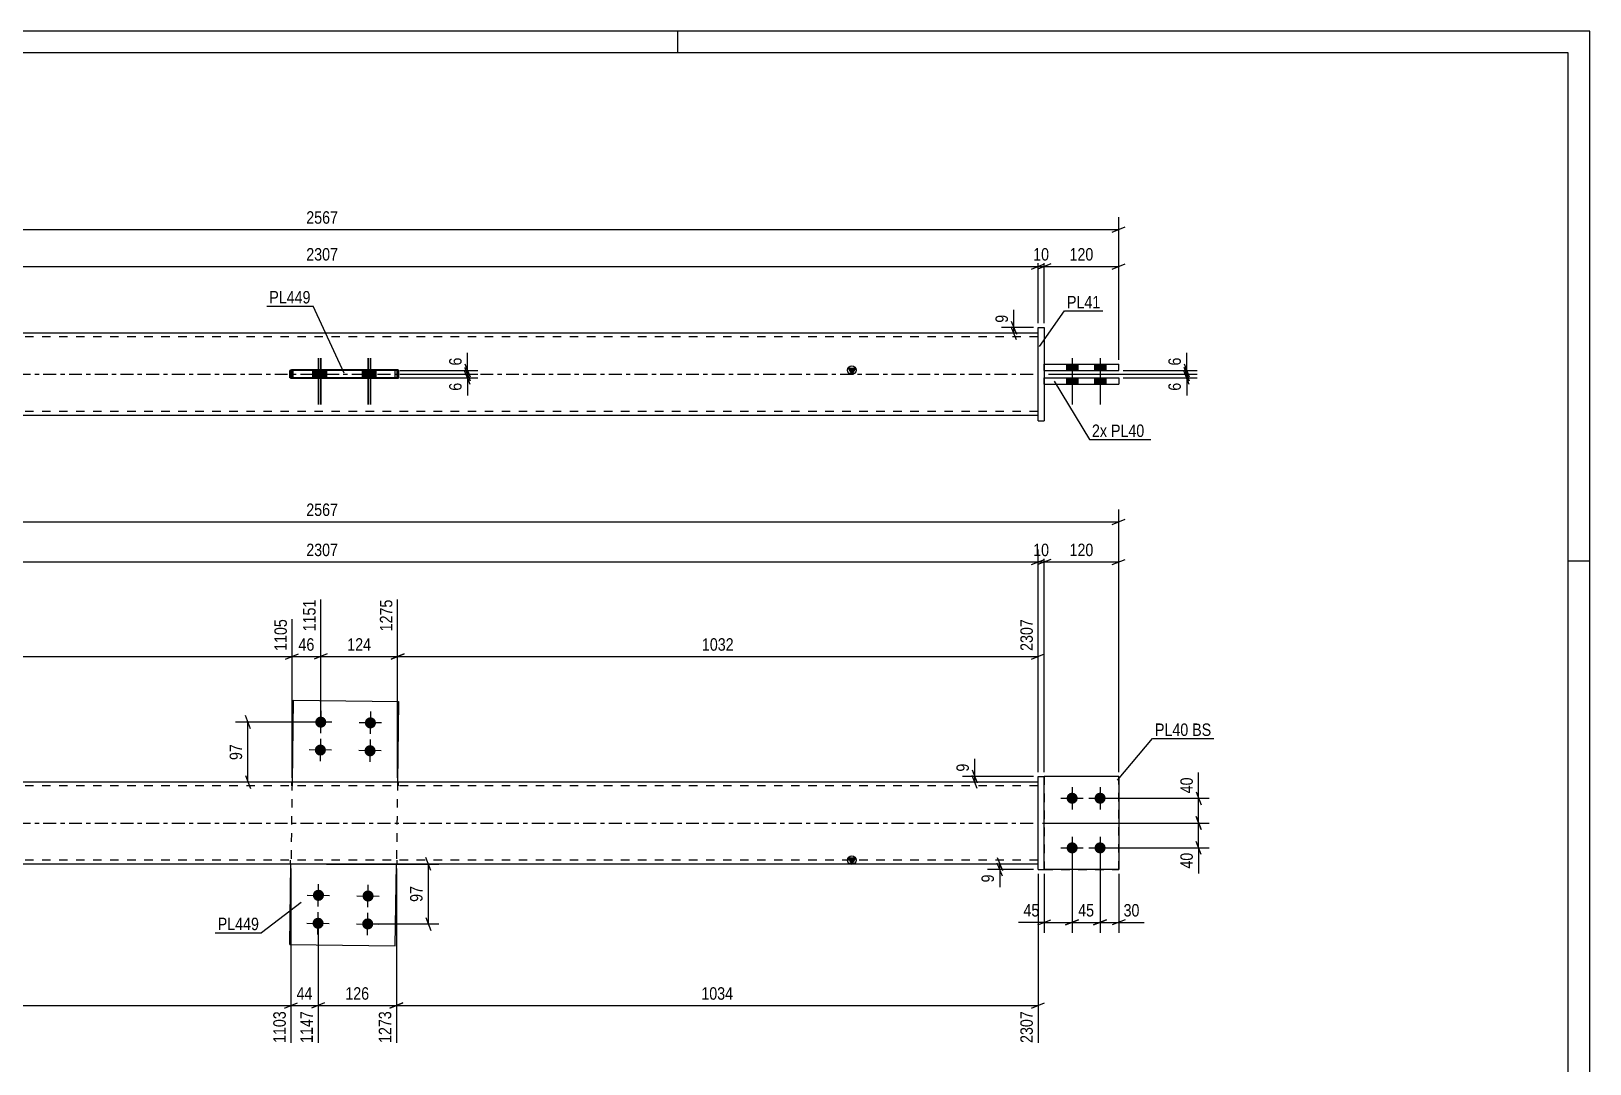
# Model space of a CAD drawing. Header units: millimetres. Extents: x 0 to 594, y 0 to 420.
# Drawn here: x 235.1 to 594, y 182.3 to 420 of the extents above; entities that cross this region are included whole.
import ezdxf

# ---------------------------------------------------------------- set-up
doc = ezdxf.new("R2010")
doc.units = ezdxf.units.MM
doc.linetypes.add('DXK_LINE_DOT2', pattern=[3.9198, 1.9599, -1.9599])
doc.linetypes.add('DXK_LINE_DOT3', pattern=[5.9187, 2.979, -0.9799, 0.9799, -0.9799])
doc.styles.add('Arial Narrow', font='ARIALN.TTF', dxfattribs={"height": 0.2})

# ---------------------------------------------------------------- blocks, each defined once
blk = doc.blocks.new('Unknown-581589849-1129')
at = {"color": 5, "linetype": 'Continuous'}
for p, q in [((594, 420), (0, 420)), ((384, 415), (384, 420)), ((594, 0), (594, 420)), ((589, 415), (5, 415)), ((589, 5), (589, 415)), ((594, 298), (589, 298))]:
    blk.add_line(p, q, dxfattribs=at)
blk = doc.blocks.new('Bolt-581589849-1689 - 1671')
at = {"linetype": 'Continuous'}
for points in [[(299.99, 221.12, -1), (302.57, 221.09, -1)], [(311.42, 220.97, -1), (313.99, 220.93, -1)], [(299.91, 214.69, -1), (302.48, 214.66, -1)], [(311.34, 214.54, -1), (313.91, 214.51, -1)]]:
    blk.add_hatch(color=1, dxfattribs=at).paths.add_polyline_path(points)
at = {"color": 1, "linetype": 'Continuous'}
for p, q in [((301.25, 218.53), (301.31, 223.67)), ((312.67, 218.38), (312.74, 223.52)), ((298.71, 221.14), (303.85, 221.07)), ((310.14, 220.98), (315.28, 220.92)), ((301.16, 212.1), (301.23, 217.25)), ((312.59, 211.95), (312.66, 217.09)), ((298.62, 214.71), (303.77, 214.64)), ((310.05, 214.56), (315.19, 214.49))]:
    blk.add_line(p, q, dxfattribs=at)
blk = doc.blocks.new('Part-581589849-1677 - 1671')
at = {"linetype": 'Continuous'}
blk.add_hatch(color=2, dxfattribs=at).paths.add_polyline_path([(424.1, 228.31), (423.3, 229.71), (424.9, 229.71)])
at = {"color": 2, "linetype": 'Continuous'}
for p, q in [((466.95, 247.17), (137.32, 247.17)), ((424.1, 228.31), (423.3, 229.71)), ((423.3, 229.71), (424.9, 229.71)), ((424.9, 229.71), (424.1, 228.31)), ((466.95, 228.31), (137.32, 228.31))]:
    blk.add_line(p, q, dxfattribs=at)
at = {"color": 7, "linetype": 'DXK_LINE_DOT2'}
for p, q in [((137.32, 247.17), (137.32, 228.31)), ((466.95, 246.31), (137.32, 246.31)), ((295.05, 247.17), (295.05, 246.31)), ((319.63, 247.17), (319.63, 246.31)), ((466.95, 228.31), (466.95, 247.17)), ((466.95, 229.17), (137.32, 229.17)), ((294.81, 228.31), (294.81, 229.17)), ((319.39, 228.31), (319.39, 229.17))]:
    blk.add_line(p, q, dxfattribs=at)
at = {"color": 7, "linetype": 'DXK_LINE_DOT3'}
blk.add_line((137.32, 237.74), (466.95, 237.74), dxfattribs=at)
at = {"color": 2, "linetype": 'Continuous'}
blk.add_circle((424.1, 229.21), 1, dxfattribs=at)
blk = doc.blocks.new('Bolt-581589849-1690 - 1671')
at = {"linetype": 'Continuous'}
for points in [[(303.1, 260.94, -1), (300.53, 260.98, -1)], [(314.53, 260.79, -1), (311.96, 260.82, -1)], [(303.01, 254.52, -1), (300.44, 254.55, -1)], [(314.44, 254.36, -1), (311.87, 254.4, -1)]]:
    blk.add_hatch(color=1, dxfattribs=at).paths.add_polyline_path(points)
at = {"color": 1, "linetype": 'Continuous'}
for p, q in [((301.85, 263.53), (301.78, 258.39)), ((313.28, 263.38), (313.21, 258.24)), ((304.39, 260.93), (299.24, 260.99)), ((315.81, 260.77), (310.67, 260.84)), ((301.76, 257.1), (301.69, 251.96)), ((313.19, 256.95), (313.12, 251.81)), ((304.3, 254.5), (299.16, 254.57)), ((315.73, 254.34), (310.58, 254.41))]:
    blk.add_line(p, q, dxfattribs=at)
blk = doc.blocks.new('Part-581589849-1682 - 1671')
at = {"color": 2, "linetype": 'Continuous'}
for p, q in [((485.53, 248.46), (468.38, 248.46)), ((485.53, 248.46), (485.53, 227.03)), ((485.53, 227.03), (468.38, 227.03))]:
    blk.add_line(p, q, dxfattribs=at)
at = {"color": 7, "linetype": 'DXK_LINE_DOT2'}
blk.add_line((468.38, 248.46), (468.38, 227.03), dxfattribs=at)
blk = doc.blocks.new('Bolt-581589849-1692 - 1671')
at = {"linetype": 'Continuous'}
for points in [[(474.81, 244.74, -1), (474.81, 242.17, -1)], [(481.24, 244.74, -1), (481.24, 242.17, -1)], [(474.81, 233.31, -1), (474.81, 230.74, -1)], [(481.24, 233.31, -1), (481.24, 230.74, -1)]]:
    blk.add_hatch(color=1, dxfattribs=at).paths.add_polyline_path(points)
at = {"color": 1, "linetype": 'Continuous'}
for p, q in [((474.81, 246.03), (474.81, 240.88)), ((481.24, 246.03), (481.24, 240.88)), ((472.24, 243.46), (477.38, 243.46)), ((478.67, 243.46), (483.81, 243.46)), ((474.81, 234.6), (474.81, 229.46)), ((481.24, 234.6), (481.24, 229.46)), ((472.24, 232.03), (477.38, 232.03)), ((478.67, 232.03), (483.81, 232.03))]:
    blk.add_line(p, q, dxfattribs=at)
blk = doc.blocks.new('Part-581589849-1697 - 1671')
at = {"color": 2, "linetype": 'Continuous'}
for p, q in [((295.45, 266.05), (295.2, 247.17)), ((295.45, 266.05), (319.74, 265.72)), ((319.74, 265.72), (319.49, 247.17)), ((294.7, 209.76), (294.95, 228.31)), ((318.98, 209.44), (319.24, 228.31)), ((294.7, 209.76), (318.98, 209.44))]:
    blk.add_line(p, q, dxfattribs=at)
at = {"color": 7, "linetype": 'DXK_LINE_DOT2'}
for p, q in [((295.2, 247.17), (294.95, 228.31)), ((319.49, 247.17), (319.24, 228.31))]:
    blk.add_line(p, q, dxfattribs=at)
blk = doc.blocks.new('Part-581589849-1713 - 1671')
at = {"color": 2, "linetype": 'Continuous'}
for p, q in [((466.95, 248.46), (468.38, 248.46)), ((466.95, 227.03), (466.95, 248.46)), ((468.38, 227.03), (468.38, 248.46)), ((466.95, 227.03), (466.95, 227.03)), ((466.95, 227.03), (468.38, 227.03))]:
    blk.add_line(p, q, dxfattribs=at)
at = {"color": 7, "linetype": 'DXK_LINE_DOT2'}
for p, q in [((466.95, 248.46), (468.38, 248.46)), ((466.95, 227.03), (468.38, 227.03))]:
    blk.add_line(p, q, dxfattribs=at)
blk = doc.blocks.new('Part-581589849-1718 - 1671')
at = {"color": 7, "linetype": 'DXK_LINE_DOT2'}
for p, q in [((485.53, 248.46), (468.38, 248.46)), ((468.38, 248.46), (468.38, 227.03)), ((485.53, 227.03), (485.53, 248.46)), ((468.38, 227.03), (485.53, 227.03))]:
    blk.add_line(p, q, dxfattribs=at)
blk = doc.blocks.new('Part-581589849-1455 - 1366')
at = {"linetype": 'Continuous'}
blk.add_hatch(color=2, dxfattribs=at).paths.add_polyline_path([(424.1, 341.06), (423.3, 342.46), (424.9, 342.46)])
at = {"color": 2, "linetype": 'Continuous'}
for p, q in [((466.95, 350.48), (137.32, 350.48)), ((319.63, 342.06), (295.05, 342.06)), ((295.05, 342.06), (295.05, 340.06)), ((319.39, 341.91), (319.39, 342.06)), ((319.63, 342.06), (319.63, 341.91)), ((424.1, 341.06), (423.3, 342.46)), ((423.3, 342.46), (424.9, 342.46)), ((424.9, 342.46), (424.1, 341.06)), ((319.63, 340.06), (295.05, 340.06)), ((319.39, 340.2), (319.39, 340.06)), ((319.63, 340.2), (319.63, 340.06)), ((137.32, 331.63), (466.95, 331.63))]:
    blk.add_line(p, q, dxfattribs=at)
at = {"color": 7, "linetype": 'DXK_LINE_DOT2'}
for p, q in [((137.32, 331.63), (137.32, 350.48)), ((466.95, 349.63), (137.32, 349.63)), ((466.95, 331.63), (466.95, 350.48)), ((294.81, 342.06), (294.81, 340.06)), ((294.81, 342.06), (295.05, 342.06)), ((319.39, 340.06), (319.39, 341.91)), ((319.63, 340.06), (319.63, 341.91)), ((295.05, 340.06), (294.81, 340.06)), ((466.95, 332.48), (137.32, 332.48))]:
    blk.add_line(p, q, dxfattribs=at)
at = {"color": 7, "linetype": 'DXK_LINE_DOT3'}
blk.add_line((137.32, 341.06), (466.95, 341.06), dxfattribs=at)
at = {"color": 2, "linetype": 'Continuous'}
blk.add_circle((424.1, 341.96), 1, dxfattribs=at)
blk = doc.blocks.new('Bolt-581589849-1369 - 1366')
at = {"linetype": 'Continuous'}
for points in [[(476.1, 343.34), (473.53, 343.34), (473.53, 341.91), (476.1, 341.91)], [(476.1, 343.34), (473.53, 343.34), (473.53, 341.91), (476.1, 341.91)], [(482.53, 343.34), (479.95, 343.34), (479.95, 341.91), (482.53, 341.91)], [(482.53, 343.34), (479.95, 343.34), (479.95, 341.91), (482.53, 341.91)], [(476.1, 340.2), (473.53, 340.2), (473.53, 338.77), (476.1, 338.77)], [(476.1, 340.2), (473.53, 340.2), (473.53, 338.77), (476.1, 338.77)], [(482.53, 340.2), (479.95, 340.2), (479.95, 338.77), (482.53, 338.77)], [(482.53, 340.2), (479.95, 340.2), (479.95, 338.77), (482.53, 338.77)]]:
    blk.add_hatch(color=1, dxfattribs=at).paths.add_polyline_path(points)
at = {"color": 1, "linetype": 'Continuous'}
for p, q in [((474.81, 344.77), (474.81, 334.06)), ((474.81, 344.77), (474.81, 334.06)), ((481.24, 344.77), (481.24, 334.06)), ((481.24, 344.77), (481.24, 334.06)), ((473.53, 343.34), (473.53, 341.91)), ((473.53, 343.34), (473.53, 341.91)), ((476.1, 343.34), (476.1, 341.91)), ((476.1, 343.34), (476.1, 341.91)), ((479.95, 343.34), (479.95, 341.91)), ((479.95, 343.34), (479.95, 341.91)), ((482.53, 343.34), (482.53, 341.91)), ((482.53, 343.34), (482.53, 341.91)), ((473.53, 340.2), (473.53, 338.77)), ((473.53, 340.2), (473.53, 338.77)), ((476.1, 340.2), (476.1, 338.77)), ((476.1, 340.2), (476.1, 338.77)), ((479.95, 340.2), (479.95, 338.77)), ((479.95, 340.2), (479.95, 338.77)), ((482.53, 340.2), (482.53, 338.77)), ((482.53, 340.2), (482.53, 338.77))]:
    blk.add_line(p, q, dxfattribs=at)
blk = doc.blocks.new('Bolt-581589849-1434 - 1366')
at = {"linetype": 'Continuous'}
for points in [[(299.91, 340.2), (302.48, 340.2), (302.48, 341.91), (299.91, 341.91)], [(299.99, 340.2), (302.57, 340.2), (302.57, 341.91), (299.99, 341.91)], [(311.34, 340.2), (313.91, 340.2), (313.91, 341.91), (311.34, 341.91)], [(311.42, 340.2), (313.99, 340.2), (313.99, 341.91), (311.42, 341.91)]]:
    blk.add_hatch(color=1, dxfattribs=at).paths.add_polyline_path(points)
at = {"color": 1, "linetype": 'Continuous'}
for p, q in [((301.19, 344.77), (301.19, 334.06)), ((301.28, 344.77), (301.28, 334.06)), ((312.62, 344.77), (312.62, 334.06)), ((312.71, 344.77), (312.71, 334.06)), ((299.91, 341.91), (299.91, 340.2)), ((299.99, 341.91), (299.99, 340.2)), ((302.48, 341.91), (302.48, 340.2)), ((302.57, 341.91), (302.57, 340.2)), ((311.34, 341.91), (311.34, 340.2)), ((311.42, 341.91), (311.42, 340.2)), ((313.91, 341.91), (313.91, 340.2)), ((313.99, 341.91), (313.99, 340.2))]:
    blk.add_line(p, q, dxfattribs=at)
blk = doc.blocks.new('Part-581589849-1460 - 1366')
at = {"color": 2, "linetype": 'Continuous'}
for p, q in [((468.38, 340.2), (485.53, 340.2)), ((468.38, 338.77), (468.38, 340.2)), ((468.38, 338.77), (468.38, 338.77)), ((468.38, 338.77), (485.53, 338.77)), ((485.53, 340.2), (485.53, 338.77))]:
    blk.add_line(p, q, dxfattribs=at)
at = {"color": 7, "linetype": 'DXK_LINE_DOT2'}
for p, q in [((468.38, 340.2), (485.53, 340.2)), ((468.38, 338.77), (485.53, 338.77))]:
    blk.add_line(p, q, dxfattribs=at)
blk = doc.blocks.new('Part-581589849-1396 - 1366')
at = {"color": 7, "linetype": 'DXK_LINE_DOT2'}
for p, q in [((294.7, 340.2), (294.7, 341.91)), ((295.05, 341.91), (294.7, 341.91)), ((318.98, 340.2), (318.98, 341.91)), ((295.05, 340.2), (294.7, 340.2))]:
    blk.add_line(p, q, dxfattribs=at)
at = {"color": 2, "linetype": 'Continuous'}
for p, q in [((319.74, 341.91), (295.05, 341.91)), ((295.45, 340.2), (295.45, 341.91)), ((319.74, 341.91), (319.74, 340.2)), ((319.74, 340.2), (295.05, 340.2))]:
    blk.add_line(p, q, dxfattribs=at)
blk = doc.blocks.new('Part-581589849-1432 - 1366')
at = {"color": 2, "linetype": 'Continuous'}
for p, q in [((466.95, 351.77), (466.95, 351.77)), ((466.95, 330.34), (466.95, 351.77)), ((466.95, 351.77), (468.38, 351.77)), ((468.38, 351.77), (468.38, 351.77)), ((468.38, 351.77), (468.38, 330.34)), ((466.95, 330.34), (468.38, 330.34)), ((466.95, 330.34), (466.95, 330.34)), ((468.38, 330.34), (468.38, 330.34))]:
    blk.add_line(p, q, dxfattribs=at)
at = {"color": 7, "linetype": 'DXK_LINE_DOT2'}
for p, q in [((466.95, 351.77), (468.38, 351.77)), ((466.95, 330.34), (468.38, 330.34)), ((468.38, 330.34), (468.38, 330.34))]:
    blk.add_line(p, q, dxfattribs=at)
blk = doc.blocks.new('Bolt-581589849-1435 - 1366')
at = {"linetype": 'Continuous'}
for points in [[(303.01, 341.91), (300.44, 341.91), (300.44, 340.2), (303.01, 340.2)], [(303.1, 341.91), (300.53, 341.91), (300.53, 340.2), (303.1, 340.2)], [(314.44, 341.91), (311.87, 341.91), (311.87, 340.2), (314.44, 340.2)], [(314.53, 341.91), (311.96, 341.91), (311.96, 340.2), (314.53, 340.2)]]:
    blk.add_hatch(color=1, dxfattribs=at).paths.add_polyline_path(points)
at = {"color": 1, "linetype": 'Continuous'}
for p, q in [((301.73, 344.77), (301.73, 334.06)), ((301.81, 344.77), (301.81, 334.06)), ((313.16, 344.77), (313.16, 334.06)), ((313.24, 344.77), (313.24, 334.06)), ((300.44, 341.91), (300.44, 340.2)), ((300.53, 341.91), (300.53, 340.2)), ((303.01, 341.91), (303.01, 340.2)), ((303.1, 341.91), (303.1, 340.2)), ((311.87, 341.91), (311.87, 340.2)), ((311.96, 341.91), (311.96, 340.2)), ((314.44, 341.91), (314.44, 340.2)), ((314.53, 341.91), (314.53, 340.2))]:
    blk.add_line(p, q, dxfattribs=at)
blk = doc.blocks.new('Part-581589849-1465 - 1366')
at = {"color": 2, "linetype": 'Continuous'}
for p, q in [((468.38, 343.34), (485.53, 343.34)), ((468.38, 341.91), (468.38, 343.34)), ((468.38, 341.91), (468.38, 341.91)), ((468.38, 341.91), (485.53, 341.91)), ((485.53, 341.91), (485.53, 343.34))]:
    blk.add_line(p, q, dxfattribs=at)
at = {"color": 7, "linetype": 'DXK_LINE_DOT2'}
for p, q in [((468.38, 343.34), (485.53, 343.34)), ((468.38, 341.91), (485.53, 341.91))]:
    blk.add_line(p, q, dxfattribs=at)
blk = doc.blocks.new('StraightDimension-581589849-2009 - 1671')
at = {"color": 7, "linetype": 'Continuous'}
for p, q in [((467.95, 237.74), (506.34, 237.74)), ((503.34, 239.24), (504.54, 236.24)), ((503.94, 232.03), (503.94, 237.74)), ((504.54, 230.53), (503.34, 233.53)), ((482.24, 232.03), (506.34, 232.03))]:
    blk.add_line(p, q, dxfattribs=at)
at = {"color": 0}
blk.add_wipeout([(503.19, 231.5), (498.99, 231.5), (498.99, 226.65), (503.19, 226.65)], dxfattribs=at)
at = {"color": 7, "linetype": 'Continuous'}
blk.add_line((503.94, 232.03), (503.94, 226.12), dxfattribs=at)
blk.add_line((503.94, 232.03), (503.94, 226.12), dxfattribs=at)
at = {"color": 3, "style": 'Arial Narrow'}
blk.add_text('40', height=2.863, rotation=90.0002, dxfattribs=at).set_placement((502.59, 227.25))
blk = doc.blocks.new('StraightDimension-581589849-1928 - 1671')
at = {"color": 7, "linetype": 'Continuous'}
for p, q in [((457.55, 229.81), (458.75, 226.81)), ((465.95, 228.31), (455.3, 228.31)), ((465.95, 227.03), (455.3, 227.03)), ((458.75, 225.53), (457.55, 228.53)), ((458.15, 227.03), (458.15, 228.31))]:
    blk.add_line(p, q, dxfattribs=at)
at = {"color": 0}
blk.add_wipeout([(457.4, 226.5), (453.2, 226.5), (453.2, 223.47), (457.4, 223.47)], dxfattribs=at)
at = {"color": 7, "linetype": 'Continuous'}
blk.add_line((458.15, 227.03), (458.15, 222.95), dxfattribs=at)
blk.add_line((458.15, 227.03), (458.15, 222.95), dxfattribs=at)
at = {"color": 3, "style": 'Arial Narrow'}
blk.add_text('9', height=2.86, rotation=90.0002, dxfattribs=at).set_placement((456.8, 224.07))
blk = doc.blocks.new('StraightDimension-581589849-3844 - 1671')
at = {"color": 7, "linetype": 'Continuous'}
for p, q in [((285.65, 259.46), (284.45, 262.46)), ((300.81, 260.96), (282.2, 260.96)), ((285.05, 247.17), (285.05, 260.96)), ((284.45, 248.67), (285.65, 245.67)), ((294.05, 247.17), (282.2, 247.17))]:
    blk.add_line(p, q, dxfattribs=at)
at = {"color": 0}
blk.add_wipeout([(284.3, 256.49), (280.1, 256.49), (280.1, 251.64), (284.3, 251.64)], dxfattribs=at)
at = {"color": 3, "style": 'Arial Narrow'}
blk.add_text('97', height=2.863, rotation=90.0002, dxfattribs=at).set_placement((283.7, 252.24))
blk = doc.blocks.new('StraightDimension-581589849-1947 - 1671')
at = {"color": 7, "linetype": 'Continuous'}
for p, q in [((474.81, 231.03), (474.81, 212.48)), ((481.24, 231.03), (481.24, 212.48)), ((473.31, 214.28), (476.31, 215.48)), ((482.74, 215.48), (479.74, 214.28)), ((474.81, 214.88), (481.24, 214.88))]:
    blk.add_line(p, q, dxfattribs=at)
at = {"color": 0}
blk.add_wipeout([(480.45, 215.63), (480.45, 219.83), (475.6, 219.83), (475.6, 215.63)], dxfattribs=at)
at = {"color": 3, "style": 'Arial Narrow'}
blk.add_text('45', height=2.863, dxfattribs=at).set_placement((476.2, 216.23))
blk = doc.blocks.new('StraightDimension-581589849-2028 - 1671')
at = {"color": 7, "linetype": 'Continuous'}
for p, q in [((465.95, 248.46), (449.53, 248.46)), ((451.78, 249.96), (452.98, 246.96)), ((452.98, 245.67), (451.78, 248.67)), ((452.38, 247.17), (452.38, 248.46)), ((465.95, 247.17), (449.53, 247.17))]:
    blk.add_line(p, q, dxfattribs=at)
at = {"color": 0}
blk.add_wipeout([(451.63, 252.01), (447.43, 252.01), (447.43, 248.98), (451.63, 248.98)], dxfattribs=at)
at = {"color": 7, "linetype": 'Continuous'}
blk.add_line((452.38, 248.46), (452.38, 252.53), dxfattribs=at)
blk.add_line((452.38, 248.46), (452.38, 252.53), dxfattribs=at)
at = {"color": 3, "style": 'Arial Narrow'}
blk.add_text('9', height=2.86, rotation=90.0002, dxfattribs=at).set_placement((451.03, 249.58))
blk = doc.blocks.new('StraightDimension-581589849-2825 - 1671')
at = {"color": 7, "linetype": 'Continuous'}
for p, q in [((301.81, 261.96), (301.81, 289.18)), ((295.2, 248.17), (295.2, 284.68)), ((293.7, 275.46), (296.7, 276.66)), ((303.31, 276.66), (300.31, 275.46)), ((295.2, 276.06), (301.81, 276.06))]:
    blk.add_line(p, q, dxfattribs=at)
at = {"color": 0}
blk.add_wipeout([(300.94, 276.81), (300.94, 281.01), (296.08, 281.01), (296.08, 276.81)], dxfattribs=at)
at = {"color": 0, "linetype": 'Continuous'}
blk.add_wipeout([(301.21, 289.78), (297.01, 289.78), (297.01, 281.26), (301.21, 281.26)], dxfattribs=at)
at = {"color": 3, "linetype": 'Continuous', "style": 'Arial Narrow'}
blk.add_text('1151', height=2.863, rotation=90.0002, dxfattribs=at).set_placement((300.61, 281.86))
at = {"color": 3, "style": 'Arial Narrow'}
blk.add_text('46', height=2.863, dxfattribs=at).set_placement((296.68, 277.41))
blk = doc.blocks.new('StraightDimension-581589849-1937 - 1671')
at = {"color": 7, "linetype": 'Continuous'}
for p, q in [((474.81, 231.03), (474.81, 212.48)), ((468.38, 226.03), (468.38, 212.48)), ((466.88, 214.28), (469.88, 215.48)), ((476.31, 215.48), (473.31, 214.28)), ((468.38, 214.88), (474.81, 214.88))]:
    blk.add_line(p, q, dxfattribs=at)
at = {"color": 0}
blk.add_wipeout([(467.86, 215.63), (467.86, 219.83), (463, 219.83), (463, 215.63)], dxfattribs=at)
at = {"color": 7, "linetype": 'Continuous'}
blk.add_line((468.38, 214.88), (462.48, 214.88), dxfattribs=at)
blk.add_line((468.38, 214.88), (462.48, 214.88), dxfattribs=at)
at = {"color": 3, "style": 'Arial Narrow'}
blk.add_text('45', height=2.863, dxfattribs=at).set_placement((463.6, 216.23))
blk = doc.blocks.new('StraightDimension-581589849-1728 - 1671')
at = {"color": 7, "linetype": 'Continuous'}
for p, q in [((485.53, 249.46), (485.53, 309.92)), ((118.75, 307.07), (485.53, 307.07)), ((484.03, 306.47), (487.03, 307.67))]:
    blk.add_line(p, q, dxfattribs=at)
at = {"color": 0}
blk.add_wipeout([(306.4, 307.82), (306.4, 312.02), (297.88, 312.02), (297.88, 307.82)], dxfattribs=at)
at = {"color": 3, "style": 'Arial Narrow'}
blk.add_text('2567', height=2.863, dxfattribs=at).set_placement((298.48, 308.42))
blk = doc.blocks.new('StraightDimension-581589849-1830 - 1671')
at = {"color": 7, "linetype": 'Continuous'}
for p, q in [((319.24, 227.31), (319.24, 187.12)), ((466.95, 226.03), (466.95, 187.12)), ((320.74, 196.33), (317.74, 195.13)), ((319.24, 195.73), (466.95, 195.73)), ((465.45, 195.13), (468.45, 196.33))]:
    blk.add_line(p, q, dxfattribs=at)
at = {"color": 0}
blk.add_wipeout([(397.35, 196.48), (397.35, 200.68), (388.84, 200.68), (388.84, 196.48)], dxfattribs=at)
at = {"color": 0, "linetype": 'Continuous'}
blk.add_wipeout([(466.35, 195.03), (462.15, 195.03), (462.15, 186.52), (466.35, 186.52)], dxfattribs=at)
at = {"color": 3, "style": 'Arial Narrow'}
blk.add_text('1034', height=2.863, dxfattribs=at).set_placement((389.44, 197.08))
at = {"color": 3, "linetype": 'Continuous', "style": 'Arial Narrow'}
blk.add_text('2307', height=2.863, rotation=90.0002, dxfattribs=at).set_placement((465.75, 187.12))
blk = doc.blocks.new('StraightDimension-581589849-1842 - 1671')
at = {"color": 7, "linetype": 'Continuous'}
for p, q in [((319.24, 227.31), (319.24, 187.12)), ((301.19, 213.68), (301.19, 187.12)), ((302.69, 196.33), (299.69, 195.13)), ((301.19, 195.73), (319.24, 195.73)), ((317.74, 195.13), (320.74, 196.33))]:
    blk.add_line(p, q, dxfattribs=at)
at = {"color": 0}
blk.add_wipeout([(313.56, 196.48), (313.56, 200.68), (306.87, 200.68), (306.87, 196.48)], dxfattribs=at)
at = {"color": 3, "style": 'Arial Narrow'}
blk.add_text('126', height=2.863, dxfattribs=at).set_placement((307.47, 197.08))
at = {"color": 0, "linetype": 'Continuous'}
blk.add_wipeout([(318.64, 195.03), (314.44, 195.03), (314.44, 186.52), (318.64, 186.52)], dxfattribs=at)
at = {"color": 3, "linetype": 'Continuous', "style": 'Arial Narrow'}
blk.add_text('1273', height=2.863, rotation=90.0002, dxfattribs=at).set_placement((318.04, 187.12))
blk = doc.blocks.new('StraightDimension-581589849-1856 - 1671')
at = {"color": 7, "linetype": 'Continuous'}
for p, q in [((294.95, 227.31), (294.95, 187.12)), ((301.19, 213.68), (301.19, 187.12)), ((293.45, 195.13), (296.45, 196.33)), ((294.95, 195.73), (301.19, 195.73)), ((302.69, 196.33), (299.69, 195.13))]:
    blk.add_line(p, q, dxfattribs=at)
at = {"color": 0}
blk.add_wipeout([(300.5, 196.48), (300.5, 200.68), (295.64, 200.68), (295.64, 196.48)], dxfattribs=at)
at = {"color": 3, "style": 'Arial Narrow'}
blk.add_text('44', height=2.863, dxfattribs=at).set_placement((296.24, 197.08))
at = {"color": 0, "linetype": 'Continuous'}
blk.add_wipeout([(300.59, 195.03), (296.39, 195.03), (296.39, 186.52), (300.59, 186.52)], dxfattribs=at)
at = {"color": 3, "linetype": 'Continuous', "style": 'Arial Narrow'}
blk.add_text('1147', height=2.863, rotation=90.0002, dxfattribs=at).set_placement((299.99, 187.12))
blk = doc.blocks.new('StraightDimension-581589849-2826 - 1671')
at = {"color": 7, "linetype": 'Continuous'}
for p, q in [((295.2, 248.17), (295.2, 284.68)), ((138.82, 276.66), (135.82, 275.46)), ((137.32, 248.17), (137.32, 279.19)), ((293.7, 275.46), (296.7, 276.66)), ((137.32, 276.06), (295.2, 276.06))]:
    blk.add_line(p, q, dxfattribs=at)
at = {"color": 0, "linetype": 'Continuous'}
for points in [[(294.6, 285.28), (290.4, 285.28), (290.4, 276.76), (294.6, 276.76)], [(136.72, 279.79), (132.52, 279.79), (132.52, 276.76), (136.72, 276.76)]]:
    blk.add_wipeout(points, dxfattribs=at)
at = {"color": 0}
blk.add_wipeout([(220.52, 276.81), (220.52, 281.01), (212.01, 281.01), (212.01, 276.81)], dxfattribs=at)
at = {"color": 3, "linetype": 'Continuous', "style": 'Arial Narrow'}
for s, height, p in [('1105', 2.863, (294, 277.36)), ('0', 2.86, (136.12, 277.36))]:
    blk.add_text(s, height=height, rotation=90.0002, dxfattribs=at).set_placement(p)
at = {"color": 3, "style": 'Arial Narrow'}
blk.add_text('1105', height=2.863, dxfattribs=at).set_placement((212.61, 277.41))
blk = doc.blocks.new('StraightDimension-581589849-1870 - 1671')
at = {"color": 7, "linetype": 'Continuous'}
for p, q in [((294.95, 227.31), (294.95, 187.12)), ((137.32, 226.03), (137.32, 192.61)), ((138.82, 196.33), (135.82, 195.13)), ((137.32, 195.73), (294.95, 195.73)), ((293.45, 195.13), (296.45, 196.33))]:
    blk.add_line(p, q, dxfattribs=at)
at = {"color": 0}
blk.add_wipeout([(220.39, 196.48), (220.39, 200.68), (211.88, 200.68), (211.88, 196.48)], dxfattribs=at)
at = {"color": 0, "linetype": 'Continuous'}
for points in [[(136.72, 195.03), (132.52, 195.03), (132.52, 192.01), (136.72, 192.01)], [(294.35, 195.03), (290.15, 195.03), (290.15, 186.52), (294.35, 186.52)]]:
    blk.add_wipeout(points, dxfattribs=at)
at = {"color": 3, "style": 'Arial Narrow'}
blk.add_text('1103', height=2.863, dxfattribs=at).set_placement((212.48, 197.08))
at = {"color": 3, "linetype": 'Continuous', "style": 'Arial Narrow'}
for s, height, p in [('0', 2.86, (136.12, 192.61)), ('1103', 2.863, (293.75, 187.12))]:
    blk.add_text(s, height=height, rotation=90.0002, dxfattribs=at).set_placement(p)
blk = doc.blocks.new('StraightDimension-581589849-1957 - 1671')
at = {"color": 7, "linetype": 'Continuous'}
for p, q in [((481.24, 231.03), (481.24, 212.48)), ((485.53, 226.03), (485.53, 212.48)), ((479.74, 214.28), (482.74, 215.48)), ((487.03, 215.48), (484.03, 214.28)), ((481.24, 214.88), (485.53, 214.88))]:
    blk.add_line(p, q, dxfattribs=at)
at = {"color": 0}
blk.add_wipeout([(490.91, 215.63), (490.91, 219.83), (486.05, 219.83), (486.05, 215.63)], dxfattribs=at)
at = {"color": 7, "linetype": 'Continuous'}
blk.add_line((485.53, 214.88), (491.43, 214.88), dxfattribs=at)
blk.add_line((485.53, 214.88), (491.43, 214.88), dxfattribs=at)
at = {"color": 3, "style": 'Arial Narrow'}
blk.add_text('30', height=2.863, dxfattribs=at).set_placement((486.65, 216.23))
blk = doc.blocks.new('StraightDimension-581589849-1985 - 1671')
at = {"color": 7, "linetype": 'Continuous'}
for p, q in [((327.19, 226.81), (325.99, 229.81)), ((303.14, 228.31), (328.99, 228.31)), ((326.59, 214.52), (326.59, 228.31)), ((325.99, 216.02), (327.19, 213.02)), ((313.62, 214.52), (328.99, 214.52))]:
    blk.add_line(p, q, dxfattribs=at)
at = {"color": 0}
blk.add_wipeout([(325.84, 223.85), (321.64, 223.85), (321.64, 218.99), (325.84, 218.99)], dxfattribs=at)
at = {"color": 3, "style": 'Arial Narrow'}
blk.add_text('97', height=2.863, rotation=90.0002, dxfattribs=at).set_placement((325.24, 219.59))
blk = doc.blocks.new('StraightDimension-581589849-1996 - 1671')
at = {"color": 7, "linetype": 'Continuous'}
for p, q in [((503.34, 244.96), (504.54, 241.96)), ((482.24, 243.46), (506.34, 243.46)), ((503.94, 237.74), (503.94, 243.46)), ((467.95, 237.74), (506.34, 237.74)), ((504.54, 236.24), (503.34, 239.24))]:
    blk.add_line(p, q, dxfattribs=at)
at = {"color": 0}
blk.add_wipeout([(503.19, 248.84), (498.99, 248.84), (498.99, 243.98), (503.19, 243.98)], dxfattribs=at)
at = {"color": 7, "linetype": 'Continuous'}
blk.add_line((503.94, 243.46), (503.94, 249.36), dxfattribs=at)
blk.add_line((503.94, 243.46), (503.94, 249.36), dxfattribs=at)
at = {"color": 3, "style": 'Arial Narrow'}
blk.add_text('40', height=2.863, rotation=90.0002, dxfattribs=at).set_placement((502.59, 244.58))
blk = doc.blocks.new('StraightDimension-581589849-2823 - 1671')
at = {"color": 7, "linetype": 'Continuous'}
for p, q in [((319.49, 248.17), (319.49, 289.18)), ((466.95, 249.46), (466.95, 284.68)), ((320.99, 276.66), (317.99, 275.46)), ((465.45, 275.46), (468.45, 276.66)), ((319.49, 276.06), (466.95, 276.06))]:
    blk.add_line(p, q, dxfattribs=at)
at = {"color": 0, "linetype": 'Continuous'}
blk.add_wipeout([(466.35, 285.28), (462.15, 285.28), (462.15, 276.76), (466.35, 276.76)], dxfattribs=at)
at = {"color": 0}
blk.add_wipeout([(397.48, 276.81), (397.48, 281.01), (388.97, 281.01), (388.97, 276.81)], dxfattribs=at)
at = {"color": 3, "linetype": 'Continuous', "style": 'Arial Narrow'}
blk.add_text('2307', height=2.863, rotation=90.0002, dxfattribs=at).set_placement((465.75, 277.36))
at = {"color": 3, "style": 'Arial Narrow'}
blk.add_text('1032', height=2.863, dxfattribs=at).set_placement((389.57, 277.41))
blk = doc.blocks.new('StraightDimension-581589849-2824 - 1671')
at = {"color": 7, "linetype": 'Continuous'}
for p, q in [((301.81, 261.96), (301.81, 289.18)), ((319.49, 248.17), (319.49, 289.18)), ((303.31, 276.66), (300.31, 275.46)), ((317.99, 275.46), (320.99, 276.66)), ((301.81, 276.06), (319.49, 276.06))]:
    blk.add_line(p, q, dxfattribs=at)
at = {"color": 0}
blk.add_wipeout([(313.99, 276.81), (313.99, 281.01), (307.31, 281.01), (307.31, 276.81)], dxfattribs=at)
at = {"color": 0, "linetype": 'Continuous'}
blk.add_wipeout([(318.89, 289.78), (314.69, 289.78), (314.69, 281.26), (318.89, 281.26)], dxfattribs=at)
at = {"color": 3, "linetype": 'Continuous', "style": 'Arial Narrow'}
blk.add_text('1275', height=2.863, rotation=90.0002, dxfattribs=at).set_placement((318.29, 281.86))
at = {"color": 3, "style": 'Arial Narrow'}
blk.add_text('124', height=2.863, dxfattribs=at).set_placement((307.91, 277.41))
blk = doc.blocks.new('StraightDimension-581589849-3909 - 1671')
at = {"color": 7, "linetype": 'Continuous'}
for p, q in [((469.88, 298.43), (466.88, 297.23)), ((468.38, 249.46), (468.38, 300.68)), ((484.03, 297.23), (487.03, 298.43)), ((485.53, 249.46), (485.53, 300.68)), ((468.38, 297.83), (485.53, 297.83))]:
    blk.add_line(p, q, dxfattribs=at)
at = {"color": 0}
blk.add_wipeout([(480.3, 298.58), (480.3, 302.78), (473.61, 302.78), (473.61, 298.58)], dxfattribs=at)
at = {"color": 3, "style": 'Arial Narrow'}
blk.add_text('120', height=2.863, dxfattribs=at).set_placement((474.21, 299.18))
blk = doc.blocks.new('StraightDimension-581589849-3910 - 1671')
at = {"color": 7, "linetype": 'Continuous'}
for p, q in [((465.45, 297.23), (468.45, 298.43)), ((469.88, 298.43), (466.88, 297.23)), ((466.95, 249.46), (466.95, 300.68)), ((468.38, 249.46), (468.38, 300.68)), ((466.95, 297.83), (468.38, 297.83))]:
    blk.add_line(p, q, dxfattribs=at)
at = {"color": 0}
blk.add_wipeout([(470.1, 298.58), (470.1, 302.78), (465.24, 302.78), (465.24, 298.58)], dxfattribs=at)
at = {"color": 3, "style": 'Arial Narrow'}
blk.add_text('10', height=2.863, dxfattribs=at).set_placement((465.84, 299.18))
blk = doc.blocks.new('StraightDimension-581589849-3911 - 1671')
at = {"color": 7, "linetype": 'Continuous'}
for p, q in [((138.82, 298.43), (135.82, 297.23)), ((137.32, 249.46), (137.32, 300.68)), ((465.45, 297.23), (468.45, 298.43)), ((466.95, 249.46), (466.95, 300.68)), ((137.32, 297.83), (466.95, 297.83))]:
    blk.add_line(p, q, dxfattribs=at)
at = {"color": 0}
blk.add_wipeout([(306.4, 298.58), (306.4, 302.78), (297.88, 302.78), (297.88, 298.58)], dxfattribs=at)
at = {"color": 3, "style": 'Arial Narrow'}
blk.add_text('2307', height=2.863, dxfattribs=at).set_placement((298.48, 299.18))
blk = doc.blocks.new('StraightDimension-581589849-1594 - 1366')
at = {"color": 7, "linetype": 'Continuous'}
for p, q in [((469.88, 366.46), (466.88, 365.26)), ((468.38, 352.77), (468.38, 368.71)), ((484.03, 365.26), (487.03, 366.46)), ((485.53, 344.34), (485.53, 368.71)), ((468.38, 365.86), (485.53, 365.86))]:
    blk.add_line(p, q, dxfattribs=at)
at = {"color": 0}
blk.add_wipeout([(480.3, 366.61), (480.3, 370.81), (473.61, 370.81), (473.61, 366.61)], dxfattribs=at)
at = {"color": 3, "style": 'Arial Narrow'}
blk.add_text('120', height=2.863, dxfattribs=at).set_placement((474.21, 367.21))
blk = doc.blocks.new('StraightDimension-581589849-1605 - 1366')
at = {"color": 7, "linetype": 'Continuous'}
for p, q in [((465.95, 351.77), (458.52, 351.77)), ((460.77, 353.27), (461.97, 350.27)), ((461.97, 348.98), (460.77, 351.98)), ((461.37, 350.48), (461.37, 351.77)), ((465.95, 350.48), (458.52, 350.48))]:
    blk.add_line(p, q, dxfattribs=at)
at = {"color": 0}
blk.add_wipeout([(460.62, 355.32), (456.42, 355.32), (456.42, 352.29), (460.62, 352.29)], dxfattribs=at)
at = {"color": 7, "linetype": 'Continuous'}
blk.add_line((461.37, 351.77), (461.37, 355.85), dxfattribs=at)
blk.add_line((461.37, 351.77), (461.37, 355.85), dxfattribs=at)
at = {"color": 3, "style": 'Arial Narrow'}
blk.add_text('9', height=2.86, rotation=90.0002, dxfattribs=at).set_placement((460.02, 352.89))
blk = doc.blocks.new('StraightDimension-581589849-1574 - 1366')
at = {"color": 7, "linetype": 'Continuous'}
for p, q in [((138.82, 366.46), (135.82, 365.26)), ((137.32, 352.77), (137.32, 368.71)), ((465.45, 365.26), (468.45, 366.46)), ((466.95, 352.77), (466.95, 368.71)), ((137.32, 365.86), (466.95, 365.86))]:
    blk.add_line(p, q, dxfattribs=at)
at = {"color": 0}
blk.add_wipeout([(306.4, 366.61), (306.4, 370.81), (297.88, 370.81), (297.88, 366.61)], dxfattribs=at)
at = {"color": 3, "style": 'Arial Narrow'}
blk.add_text('2307', height=2.863, dxfattribs=at).set_placement((298.48, 367.21))
blk = doc.blocks.new('StraightDimension-581589849-1616 - 1366')
at = {"color": 7, "linetype": 'Continuous'}
for p, q in [((469.38, 341.06), (503.58, 341.06)), ((486.53, 341.91), (503.58, 341.91)), ((500.58, 343.41), (501.78, 340.41)), ((501.78, 339.56), (500.58, 342.56)), ((501.18, 341.06), (501.18, 341.91))]:
    blk.add_line(p, q, dxfattribs=at)
at = {"color": 0}
blk.add_wipeout([(500.43, 345.47), (496.23, 345.47), (496.23, 342.44), (500.43, 342.44)], dxfattribs=at)
at = {"color": 7, "linetype": 'Continuous'}
blk.add_line((501.18, 341.91), (501.18, 345.99), dxfattribs=at)
blk.add_line((501.18, 341.91), (501.18, 345.99), dxfattribs=at)
at = {"color": 3, "style": 'Arial Narrow'}
blk.add_text('6', height=2.86, rotation=90.0002, dxfattribs=at).set_placement((499.83, 343.04))
blk = doc.blocks.new('StraightDimension-581589849-1534 - 1366')
at = {"color": 7, "linetype": 'Continuous'}
for p, q in [((319.98, 341.06), (337.99, 341.06)), ((334.99, 342.56), (336.19, 339.56)), ((336.19, 338.7), (334.99, 341.7)), ((335.59, 340.2), (335.59, 341.06)), ((319.98, 340.2), (337.99, 340.2))]:
    blk.add_line(p, q, dxfattribs=at)
at = {"color": 0}
blk.add_wipeout([(334.84, 339.67), (330.64, 339.67), (330.64, 336.64), (334.84, 336.64)], dxfattribs=at)
at = {"color": 7, "linetype": 'Continuous'}
blk.add_line((335.59, 340.2), (335.59, 336.12), dxfattribs=at)
blk.add_line((335.59, 340.2), (335.59, 336.12), dxfattribs=at)
at = {"color": 3, "style": 'Arial Narrow'}
blk.add_text('6', height=2.86, rotation=90.0002, dxfattribs=at).set_placement((334.24, 337.24))
blk = doc.blocks.new('StraightDimension-581589849-1538 - 1366')
at = {"color": 7, "linetype": 'Continuous'}
for p, q in [((319.98, 341.91), (337.99, 341.91)), ((319.98, 341.06), (337.99, 341.06)), ((334.99, 343.41), (336.19, 340.41)), ((336.19, 339.56), (334.99, 342.56)), ((335.59, 341.06), (335.59, 341.91))]:
    blk.add_line(p, q, dxfattribs=at)
at = {"color": 0}
blk.add_wipeout([(334.84, 345.47), (330.64, 345.47), (330.64, 342.44), (334.84, 342.44)], dxfattribs=at)
at = {"color": 7, "linetype": 'Continuous'}
blk.add_line((335.59, 341.91), (335.59, 345.99), dxfattribs=at)
blk.add_line((335.59, 341.91), (335.59, 345.99), dxfattribs=at)
at = {"color": 3, "style": 'Arial Narrow'}
blk.add_text('6', height=2.86, rotation=90.0002, dxfattribs=at).set_placement((334.24, 343.04))
blk = doc.blocks.new('StraightDimension-581589849-1543 - 1366')
at = {"color": 7, "linetype": 'Continuous'}
for p, q in [((485.53, 344.34), (485.53, 377.19)), ((118.75, 374.34), (485.53, 374.34)), ((484.03, 373.74), (487.03, 374.94))]:
    blk.add_line(p, q, dxfattribs=at)
at = {"color": 0}
blk.add_wipeout([(306.4, 375.09), (306.4, 379.29), (297.88, 379.29), (297.88, 375.09)], dxfattribs=at)
at = {"color": 3, "style": 'Arial Narrow'}
blk.add_text('2567', height=2.863, dxfattribs=at).set_placement((298.48, 375.69))
blk = doc.blocks.new('StraightDimension-581589849-1584 - 1366')
at = {"color": 7, "linetype": 'Continuous'}
for p, q in [((465.45, 365.26), (468.45, 366.46)), ((469.88, 366.46), (466.88, 365.26)), ((466.95, 352.77), (466.95, 368.71)), ((468.38, 352.77), (468.38, 368.71)), ((466.95, 365.86), (468.38, 365.86))]:
    blk.add_line(p, q, dxfattribs=at)
at = {"color": 0}
blk.add_wipeout([(470.1, 366.61), (470.1, 370.81), (465.24, 370.81), (465.24, 366.61)], dxfattribs=at)
at = {"color": 3, "style": 'Arial Narrow'}
blk.add_text('10', height=2.863, dxfattribs=at).set_placement((465.84, 367.21))
blk = doc.blocks.new('StraightDimension-581589849-1625 - 1366')
at = {"color": 7, "linetype": 'Continuous'}
for p, q in [((469.38, 341.06), (503.58, 341.06)), ((500.58, 342.56), (501.78, 339.56)), ((501.78, 338.7), (500.58, 341.7)), ((501.18, 340.2), (501.18, 341.06)), ((486.53, 340.2), (503.58, 340.2))]:
    blk.add_line(p, q, dxfattribs=at)
at = {"color": 0}
blk.add_wipeout([(500.43, 339.67), (496.23, 339.67), (496.23, 336.65), (500.43, 336.65)], dxfattribs=at)
at = {"color": 7, "linetype": 'Continuous'}
blk.add_line((501.18, 340.2), (501.18, 336.12), dxfattribs=at)
blk.add_line((501.18, 340.2), (501.18, 336.12), dxfattribs=at)
at = {"color": 3, "style": 'Arial Narrow'}
blk.add_text('6', height=2.86, rotation=90.0002, dxfattribs=at).set_placement((499.83, 337.25))
blk = doc.blocks.new('MarkSet-581589849-2087 - 1671')
at = {"color": 0}
blk.add_wipeout([(501.55, 257.79), (501.55, 260.79), (493.88, 260.79), (493.88, 257.79)], dxfattribs=at)
blk.add_wipeout([(501.55, 257.79), (501.55, 260.79), (493.88, 260.79), (493.88, 257.79)], dxfattribs=at)
at = {"color": 30, "linetype": 'Continuous'}
blk.add_line((485.24, 247.63), (493.28, 257.19), dxfattribs=at)
at = {"color": 0}
blk.add_wipeout([(506.84, 257.79), (506.84, 260.79), (502.45, 260.79), (502.45, 257.79)], dxfattribs=at)
blk.add_wipeout([(506.84, 257.79), (506.84, 260.79), (502.45, 260.79), (502.45, 257.79)], dxfattribs=at)
at = {"color": 30, "linetype": 'Continuous'}
blk.add_line((493.28, 257.19), (507.44, 257.19), dxfattribs=at)
at = {"color": 3, "style": 'Arial Narrow'}
for s, p in [('PL40', (493.88, 257.79)), ('BS', (502.45, 257.79))]:
    blk.add_text(s, height=2.863, dxfattribs=at).set_placement(p)
blk = doc.blocks.new('Mark-581589849-1693 - 1671')
at = {"color": 0}
blk.add_wipeout([(287.59, 213.09), (287.59, 216.09), (278.09, 216.09), (278.09, 213.09)], dxfattribs=at)
blk.add_wipeout([(287.59, 213.09), (287.59, 216.09), (278.09, 216.09), (278.09, 213.09)], dxfattribs=at)
at = {"color": 30, "linetype": 'Continuous'}
for p in [(297.28, 219.42), (277.49, 212.49)]:
    blk.add_line(p, (288.19, 212.49), dxfattribs=at)
at = {"color": 3, "style": 'Arial Narrow'}
blk.add_text('PL449', height=2.863, dxfattribs=at).set_placement((278.09, 213.09))
blk = doc.blocks.new('Mark-581589849-1391 - 1366')
at = {"color": 0}
blk.add_wipeout([(299.47, 357.33), (299.47, 360.33), (289.96, 360.33), (289.96, 357.33)], dxfattribs=at)
blk.add_wipeout([(299.47, 357.33), (299.47, 360.33), (289.96, 360.33), (289.96, 357.33)], dxfattribs=at)
at = {"color": 30, "linetype": 'Continuous'}
for p in [(289.36, 356.73), (307.19, 341.29)]:
    blk.add_line(p, (300.07, 356.73), dxfattribs=at)
at = {"color": 3, "style": 'Arial Narrow'}
blk.add_text('PL449', height=2.863, dxfattribs=at).set_placement((289.96, 357.33))
blk = doc.blocks.new('Mark-581589849-1428 - 1366')
at = {"color": 0}
blk.add_wipeout([(481.3, 356.2), (481.3, 359.2), (473.62, 359.2), (473.62, 356.2)], dxfattribs=at)
blk.add_wipeout([(481.3, 356.2), (481.3, 359.2), (473.62, 359.2), (473.62, 356.2)], dxfattribs=at)
at = {"color": 30, "linetype": 'Continuous'}
for p, q in [((467.28, 347.45), (473.02, 355.6)), ((473.02, 355.6), (481.9, 355.6))]:
    blk.add_line(p, q, dxfattribs=at)
at = {"color": 3, "style": 'Arial Narrow'}
blk.add_text('PL41', height=2.863, dxfattribs=at).set_placement((473.62, 356.2))
blk = doc.blocks.new('MarkSet-581589849-1662 - 1366')
at = {"color": 0}
blk.add_wipeout([(482.85, 326.6), (482.85, 329.6), (479.37, 329.6), (479.37, 326.6)], dxfattribs=at)
blk.add_wipeout([(482.85, 326.6), (482.85, 329.6), (479.37, 329.6), (479.37, 326.6)], dxfattribs=at)
at = {"color": 30, "linetype": 'Continuous'}
blk.add_line((470.7, 339.42), (478.77, 326), dxfattribs=at)
at = {"color": 0}
blk.add_wipeout([(491.42, 326.6), (491.42, 329.6), (483.75, 329.6), (483.75, 326.6)], dxfattribs=at)
blk.add_wipeout([(491.42, 326.6), (491.42, 329.6), (483.75, 329.6), (483.75, 326.6)], dxfattribs=at)
at = {"color": 30, "linetype": 'Continuous'}
blk.add_line((478.77, 326), (492.92, 326), dxfattribs=at)
at = {"color": 3, "style": 'Arial Narrow'}
for s, p in [('2x', (479.37, 326.6)), ('PL40', (483.75, 326.6))]:
    blk.add_text(s, height=2.863, dxfattribs=at).set_placement(p)

msp = doc.modelspace()

# ---------------------------------------------------------------- block references
for name in ['Unknown-581589849-1129', 'Part-581589849-1432 - 1366', 'Part-581589849-1455 - 1366', 'Bolt-581589849-1434 - 1366', 'Bolt-581589849-1435 - 1366', 'Bolt-581589849-1369 - 1366', 'Part-581589849-1396 - 1366', 'Part-581589849-1465 - 1366', 'Part-581589849-1460 - 1366', 'Part-581589849-1697 - 1671', 'Bolt-581589849-1690 - 1671', 'Part-581589849-1713 - 1671', 'Part-581589849-1682 - 1671', 'Part-581589849-1718 - 1671', 'Part-581589849-1677 - 1671', 'Bolt-581589849-1692 - 1671', 'Bolt-581589849-1689 - 1671']:
    msp.add_blockref(name, (0, 0))

# ---------------------------------------------------------------- next in the draw order: block references
for name in ['StraightDimension-581589849-1594 - 1366', 'StraightDimension-581589849-1534 - 1366', 'StraightDimension-581589849-3844 - 1671', 'StraightDimension-581589849-2028 - 1671', 'StraightDimension-581589849-2009 - 1671', 'StraightDimension-581589849-1928 - 1671']:
    msp.add_blockref(name, (0, 0))

# ---------------------------------------------------------------- next in the draw order: block references
for name in ['StraightDimension-581589849-1605 - 1366', 'StraightDimension-581589849-1538 - 1366', 'StraightDimension-581589849-1616 - 1366', 'StraightDimension-581589849-2825 - 1671', 'StraightDimension-581589849-1947 - 1671']:
    msp.add_blockref(name, (0, 0))

# ---------------------------------------------------------------- next in the draw order: block references
for name in ['StraightDimension-581589849-1574 - 1366', 'StraightDimension-581589849-1728 - 1671', 'StraightDimension-581589849-1937 - 1671', 'StraightDimension-581589849-1957 - 1671']:
    msp.add_blockref(name, (0, 0))

# ---------------------------------------------------------------- next in the draw order: block references
for name in ['StraightDimension-581589849-1543 - 1366', 'StraightDimension-581589849-2826 - 1671', 'StraightDimension-581589849-1996 - 1671', 'StraightDimension-581589849-1830 - 1671']:
    msp.add_blockref(name, (0, 0))

# ---------------------------------------------------------------- next in the draw order: block references
for name in ['StraightDimension-581589849-1584 - 1366', 'Mark-581589849-1391 - 1366', 'StraightDimension-581589849-1625 - 1366', 'StraightDimension-581589849-2823 - 1671', 'StraightDimension-581589849-1842 - 1671']:
    msp.add_blockref(name, (0, 0))

# ---------------------------------------------------------------- next in the draw order: block references
for name in ['Mark-581589849-1428 - 1366', 'MarkSet-581589849-1662 - 1366', 'StraightDimension-581589849-3909 - 1671', 'StraightDimension-581589849-2824 - 1671', 'StraightDimension-581589849-1856 - 1671']:
    msp.add_blockref(name, (0, 0))

# ---------------------------------------------------------------- next in the draw order: block references
for name in ['StraightDimension-581589849-3910 - 1671', 'MarkSet-581589849-2087 - 1671', 'StraightDimension-581589849-1985 - 1671', 'StraightDimension-581589849-1870 - 1671']:
    msp.add_blockref(name, (0, 0))

# ---------------------------------------------------------------- next in the draw order: block references
for name in ['StraightDimension-581589849-3911 - 1671', 'Mark-581589849-1693 - 1671']:
    msp.add_blockref(name, (0, 0))

doc.saveas('drawing.dxf')
